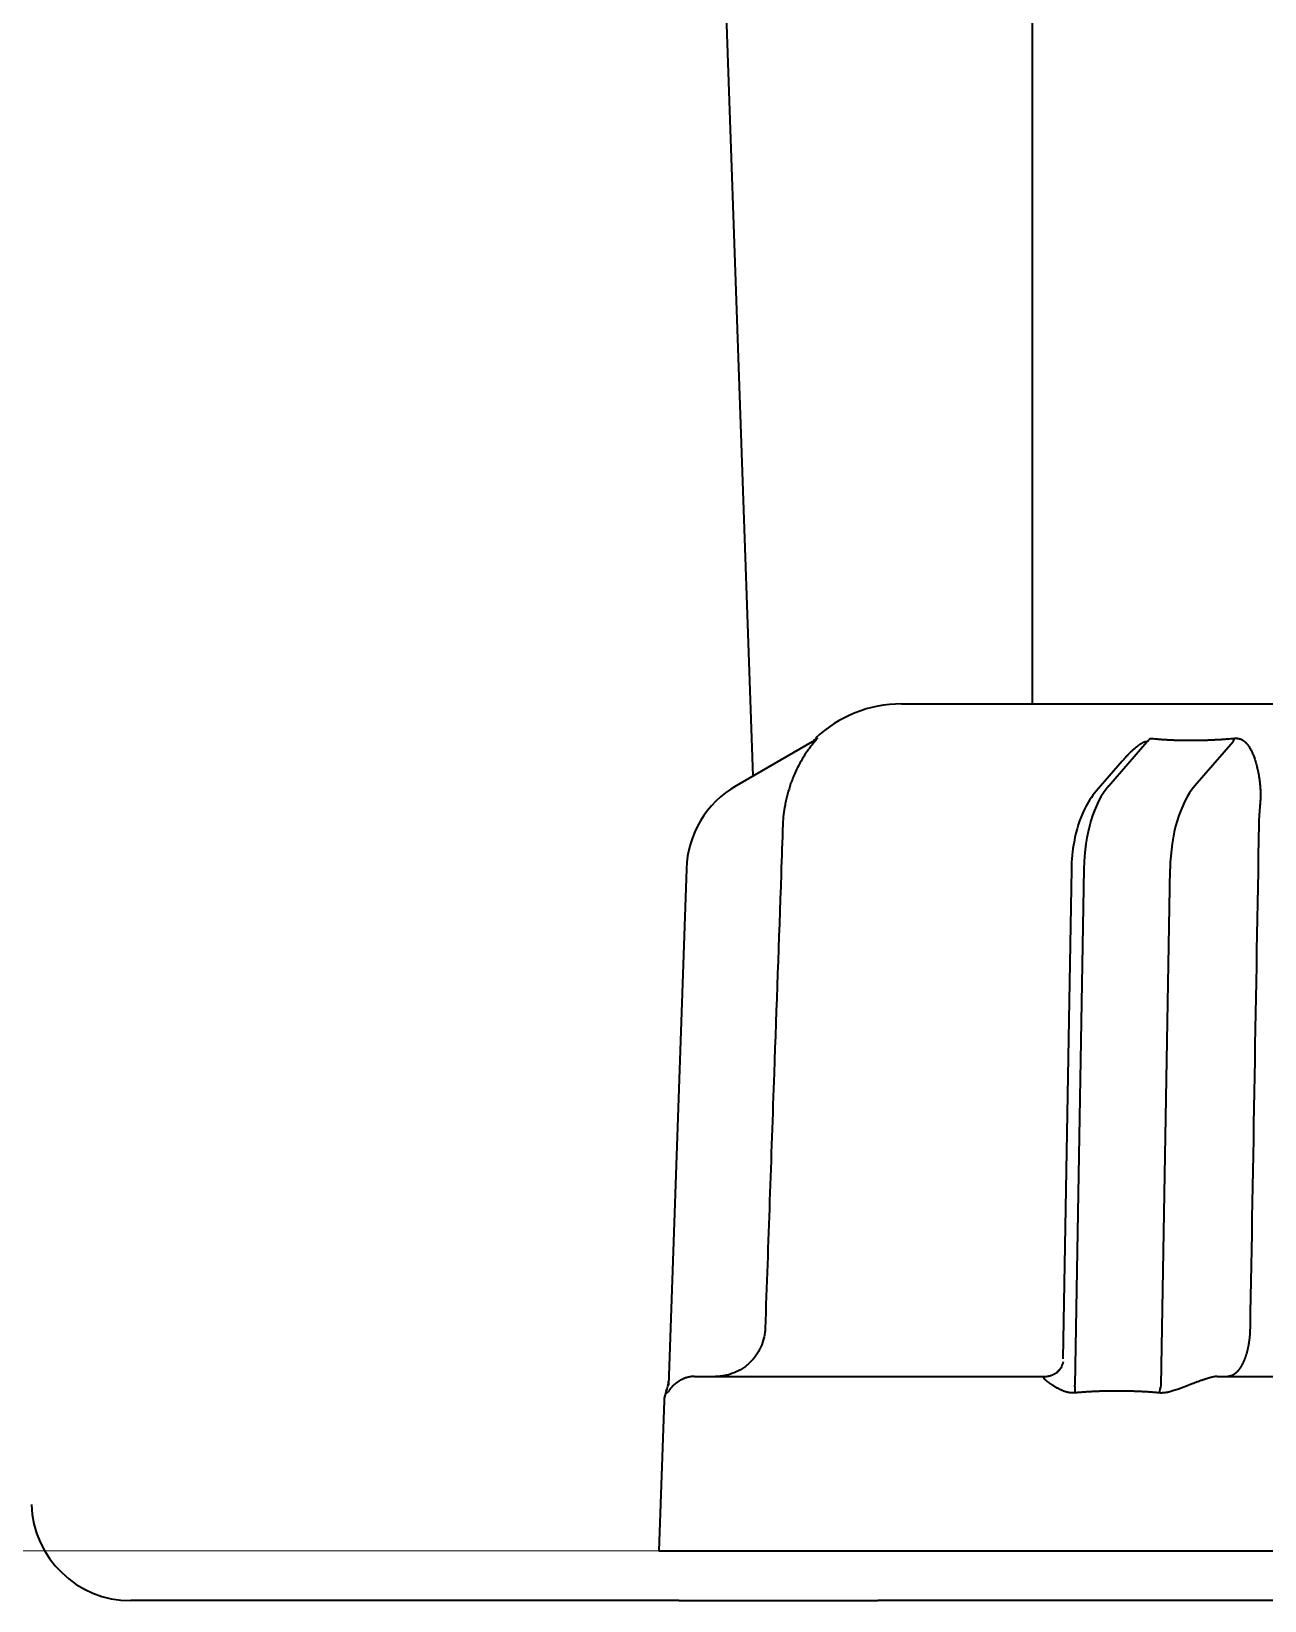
# Model space of a CAD drawing. Extents: x 6327 to 10269, y -393 to 3204.
# Drawn here: x 8677.82 to 8702.59, y 2361.53 to 2393.03 of the extents above; entities that cross this region are included whole.
import ezdxf

# ---------------------------------------------------------------- set-up
doc = ezdxf.new("R2010")
doc.units = 0
doc.header["$LTSCALE"] = 5
doc.layers.get('0').update_dxf_attribs({"linetype": 'CONTINUOUS', "lineweight": 0})
doc.layers.add('1', color=7, linetype='CONTINUOUS', true_color=0xffffff)

msp = doc.modelspace()

# ---------------------------------------------------------------- linework, layer by layer
at = {"color": 4}
msp.add_line((8658.673, 2362.526), (8758.673, 2362.526), dxfattribs=at)
at = {"layer": '1', "color": 7, "linetype": 'Continuous', "lineweight": 35}
for p, q in [((8697.923, 2419.026), (8697.923, 2379.526)), ((8691.228, 2409.096), (8692.311, 2378.074)), ((8695.294, 2379.526), (8722.052, 2379.526)), ((8693.505, 2378.764), (8691.975, 2377.88)), ((8693.527, 2378.796), (8693.58, 2378.824)), ((8699.458, 2377.88), (8700.223, 2378.764)), ((8701.955, 2378.764), (8701.19, 2377.88)), ((8699.727, 2378.378), (8699.205, 2377.775)), ((8690.976, 2376.218), (8690.614, 2365.848)), ((8698.708, 2376.209), (8698.537, 2366.38)), ((8698.958, 2376.218), (8698.777, 2365.848)), ((8700.509, 2365.848), (8700.691, 2376.218)), ((8691.142, 2366.026), (8698.175, 2366.026)), ((8701.639, 2366.026), (8715.707, 2366.026)), ((8690.584, 2365.696), (8690.572, 2365.732)), ((8690.528, 2365.544), (8690.423, 2362.526)), ((8690.423, 2362.526), (8708.673, 2362.526)), ((8690.823, 2361.526), (8679.82, 2361.526)), ((8690.823, 2361.526), (8694.82, 2361.526)), ((8697.924, 2361.526), (8694.82, 2361.526)), ((8811.243, 2361.526), (8697.924, 2361.526))]:
    msp.add_line(p, q, dxfattribs=at)
for centre, radius, start, end in [((8695.294, 2377.026), 2.5, 90, 133.5839), ((8692.975, 2376.148), 2, 120, 178), ((8691.028, 2365.526), 0.5, 155.7765, 178), ((8679.82, 2363.526), 2, 182, 270)]:
    msp.add_arc(centre, radius, start, end, dxfattribs=at)
for centre, major_axis, ratio, start_param, end_param in [((8693.255, 2379.197), (0.25, -0.433), 0.982349, 0, 0.241128), ((8700.098, 2379.198), (-0.06, -0.497), 0.631469, 0.592654, 0.833485), ((8701.83, 2379.197), (0.05, -0.498), 0.350879, 0.480716, 0.72184), ((8699.958, 2376.148), (0, -2), 0.5, 3.665191, 4.677482), ((8701.69, 2376.148), (0, 2), 0.5, 0.523599, 1.53589), ((8690.117, 2365.938), (0.5, -0.017), 1, 5.892448, 6.302148)]:
    msp.add_ellipse(centre, major_axis=major_axis, ratio=ratio, start_param=start_param, end_param=end_param, dxfattribs=at)
for points, knots in [([(8693.598, 2378.825), (8693.595, 2378.82), (8693.59, 2378.815), (8693.58, 2378.802), (8693.574, 2378.795), (8693.562, 2378.78), (8693.555, 2378.772), (8693.541, 2378.755), (8693.533, 2378.746), (8693.51, 2378.717), (8693.494, 2378.697), (8693.461, 2378.654), (8693.444, 2378.632), (8693.41, 2378.585), (8693.393, 2378.561), (8693.36, 2378.511), (8693.343, 2378.486), (8693.295, 2378.407), (8693.263, 2378.353), (8693.203, 2378.238), (8693.174, 2378.178), (8693.133, 2378.083), (8693.12, 2378.051), (8693.094, 2377.986), (8693.082, 2377.953), (8693.047, 2377.852), (8693.026, 2377.784), (8692.998, 2377.677), (8692.989, 2377.641), (8692.972, 2377.569), (8692.964, 2377.532), (8692.957, 2377.495)], [0, 0, 0, 0, 0.03125, 0.03125, 0.0625, 0.0625, 0.09375, 0.09375, 0.125, 0.125, 0.1875, 0.1875, 0.25, 0.25, 0.3125, 0.3125, 0.375, 0.375, 0.5, 0.5, 0.625, 0.625, 0.6875, 0.6875, 0.75, 0.75, 0.875, 0.875, 0.9375, 0.9375, 1, 1, 1, 1]), ([(8693.6, 2378.835), (8693.6, 2378.836), (8693.601, 2378.836), (8693.602, 2378.836), (8693.603, 2378.837), (8693.603, 2378.837), (8693.604, 2378.836), (8693.604, 2378.836), (8693.604, 2378.836), (8693.604, 2378.835), (8693.604, 2378.834), (8693.603, 2378.833), (8693.602, 2378.832), (8693.601, 2378.83), (8693.6, 2378.828), (8693.599, 2378.827), (8693.598, 2378.825), (8693.598, 2378.824)], [0, 0, 0, 0, 0.064705, 0.129409, 0.194181, 0.259085, 0.324187, 0.389554, 0.455249, 0.521337, 0.587879, 0.654936, 0.722569, 0.790837, 0.859794, 0.929498, 1, 1, 1, 1]), ([(8700.223, 2378.764), (8700.221, 2378.765), (8700.218, 2378.765), (8700.212, 2378.766), (8700.205, 2378.766), (8700.198, 2378.765), (8700.19, 2378.763), (8700.182, 2378.761), (8700.173, 2378.758), (8700.164, 2378.755), (8700.154, 2378.751), (8700.144, 2378.746), (8700.133, 2378.74), (8700.122, 2378.734), (8700.11, 2378.727), (8700.097, 2378.72), (8700.085, 2378.711), (8700.071, 2378.702), (8700.057, 2378.692), (8700.043, 2378.682), (8700.028, 2378.671), (8700.013, 2378.659), (8699.997, 2378.646), (8699.981, 2378.633), (8699.965, 2378.618), (8699.948, 2378.603), (8699.931, 2378.589), (8699.914, 2378.572), (8699.893, 2378.553), (8699.866, 2378.526), (8699.833, 2378.493), (8699.794, 2378.452), (8699.758, 2378.413), (8699.735, 2378.387), (8699.727, 2378.378)], [0, 0, 0, 0, 0.011196, 0.022245, 0.033363, 0.044763, 0.056639, 0.069167, 0.082495, 0.096747, 0.112024, 0.128408, 0.145965, 0.164751, 0.184809, 0.206175, 0.22888, 0.252949, 0.278402, 0.305258, 0.333531, 0.363235, 0.394381, 0.426978, 0.461034, 0.496558, 0.533556, 0.565127, 0.611078, 0.67141, 0.746123, 0.835219, 0.938696, 1, 1, 1, 1]), ([(8700.405, 2378.824), (8700.415, 2378.824), (8700.434, 2378.822), (8700.463, 2378.82), (8700.493, 2378.817), (8700.522, 2378.815), (8700.551, 2378.813), (8700.581, 2378.811), (8700.611, 2378.81), (8700.64, 2378.808), (8700.67, 2378.806), (8700.7, 2378.805), (8700.73, 2378.804), (8700.761, 2378.802), (8700.791, 2378.801), (8700.821, 2378.8), (8700.852, 2378.799), (8700.883, 2378.798), (8700.913, 2378.798), (8700.944, 2378.797), (8700.975, 2378.797), (8701.006, 2378.796), (8701.038, 2378.796), (8701.069, 2378.796), (8701.1, 2378.796), (8701.132, 2378.796), (8701.163, 2378.796), (8701.195, 2378.796), (8701.227, 2378.797), (8701.259, 2378.797), (8701.29, 2378.798), (8701.323, 2378.798), (8701.355, 2378.799), (8701.387, 2378.8), (8701.419, 2378.801), (8701.452, 2378.802), (8701.484, 2378.804), (8701.517, 2378.805), (8701.549, 2378.806), (8701.582, 2378.808), (8701.615, 2378.81), (8701.648, 2378.811), (8701.681, 2378.813), (8701.714, 2378.815), (8701.747, 2378.817), (8701.78, 2378.82), (8701.814, 2378.822), (8701.836, 2378.824), (8701.847, 2378.824)], [0, 0, 0, 0, 0.021779, 0.043552, 0.06532, 0.087084, 0.108843, 0.130598, 0.152348, 0.174095, 0.195838, 0.217578, 0.239315, 0.261049, 0.28278, 0.304509, 0.326236, 0.34796, 0.369683, 0.391405, 0.413126, 0.434845, 0.456564, 0.478282, 0.5, 0.521718, 0.543436, 0.565155, 0.586874, 0.608595, 0.630317, 0.65204, 0.673764, 0.695491, 0.71722, 0.738951, 0.760685, 0.782422, 0.804162, 0.825905, 0.847652, 0.869402, 0.891157, 0.912916, 0.93468, 0.956448, 0.978221, 1, 1, 1, 1]), ([(8701.983, 2378.835), (8701.986, 2378.836), (8701.991, 2378.836), (8701.999, 2378.836), (8702.007, 2378.837), (8702.014, 2378.837), (8702.022, 2378.836), (8702.03, 2378.836), (8702.037, 2378.836), (8702.045, 2378.835), (8702.052, 2378.834), (8702.059, 2378.833), (8702.067, 2378.832), (8702.074, 2378.83), (8702.081, 2378.828), (8702.088, 2378.827), (8702.093, 2378.825), (8702.095, 2378.824)], [0, 0, 0, 0, 0.064703, 0.129406, 0.194175, 0.259078, 0.32418, 0.389546, 0.455241, 0.521329, 0.587871, 0.654929, 0.722563, 0.790832, 0.859791, 0.929496, 1, 1, 1, 1]), ([(8702.095, 2378.824), (8702.097, 2378.824), (8702.101, 2378.822), (8702.108, 2378.82), (8702.114, 2378.818), (8702.12, 2378.815), (8702.126, 2378.812), (8702.132, 2378.809), (8702.138, 2378.806), (8702.145, 2378.802), (8702.151, 2378.798), (8702.157, 2378.794), (8702.163, 2378.79), (8702.169, 2378.786), (8702.175, 2378.781), (8702.181, 2378.776), (8702.188, 2378.771), (8702.194, 2378.766), (8702.2, 2378.76), (8702.206, 2378.754), (8702.212, 2378.748), (8702.218, 2378.742), (8702.224, 2378.735), (8702.237, 2378.721), (8702.255, 2378.699), (8702.277, 2378.668), (8702.298, 2378.634), (8702.322, 2378.589), (8702.349, 2378.53), (8702.378, 2378.455), (8702.405, 2378.371), (8702.425, 2378.299), (8702.438, 2378.245), (8702.446, 2378.212), (8702.454, 2378.178), (8702.461, 2378.145), (8702.467, 2378.111), (8702.473, 2378.077), (8702.479, 2378.043), (8702.484, 2378.009), (8702.488, 2377.975), (8702.492, 2377.941), (8702.496, 2377.907), (8702.499, 2377.872), (8702.501, 2377.838), (8702.503, 2377.804), (8702.504, 2377.769), (8702.505, 2377.735), (8702.505, 2377.701), (8702.505, 2377.666), (8702.504, 2377.632), (8702.503, 2377.598), (8702.501, 2377.563), (8702.498, 2377.529), (8702.496, 2377.506), (8702.495, 2377.495)], [0, 0, 0, 0, 0.004712, 0.009534, 0.014468, 0.019518, 0.02469, 0.029985, 0.035407, 0.04096, 0.046646, 0.052467, 0.058427, 0.064527, 0.070769, 0.077156, 0.083689, 0.09037, 0.0972, 0.104182, 0.111317, 0.118606, 0.126049, 0.13365, 0.16436, 0.195902, 0.228345, 0.261749, 0.318602, 0.379208, 0.44371, 0.512228, 0.53576, 0.559032, 0.582049, 0.604817, 0.627343, 0.649632, 0.671691, 0.693528, 0.715149, 0.736562, 0.757775, 0.778796, 0.799634, 0.820297, 0.840795, 0.861137, 0.881332, 0.901391, 0.921323, 0.94114, 0.960851, 0.980467, 1, 1, 1, 1]), ([(8699.205, 2377.775), (8699.115, 2377.667), (8698.923, 2377.374), (8698.754, 2376.824), (8698.712, 2376.399), (8698.708, 2376.209)], [0, 0, 0, 0, 0.282047, 0.696349, 1, 1, 1, 1]), ([(8692.914, 2377.113), (8692.902, 2376.78), (8692.89, 2376.447), (8692.832, 2374.781), (8692.785, 2373.449), (8692.678, 2370.408), (8692.618, 2368.7), (8692.558, 2366.991)], [0, 0, 0, 0, 0.098732, 0.098732, 0.493661, 0.493661, 1, 1, 1, 1]), ([(8692.558, 2366.991), (8692.557, 2366.959), (8692.554, 2366.927), (8692.548, 2366.879), (8692.545, 2366.863), (8692.54, 2366.831), (8692.536, 2366.816), (8692.518, 2366.737), (8692.498, 2366.677), (8692.459, 2366.589), (8692.444, 2366.561), (8692.421, 2366.519), (8692.412, 2366.505), (8692.395, 2366.478), (8692.386, 2366.464), (8692.34, 2366.399), (8692.299, 2366.351), (8692.241, 2366.295), (8692.229, 2366.284), (8692.205, 2366.263), (8692.193, 2366.253), (8692.155, 2366.223), (8692.129, 2366.204), (8692.049, 2366.152), (8691.992, 2366.123), (8691.903, 2366.087), (8691.873, 2366.076), (8691.811, 2366.058), (8691.78, 2366.05), (8691.687, 2366.032), (8691.623, 2366.026), (8691.559, 2366.026)], [0, 0, 0, 0, 0.0625, 0.0625, 0.09375, 0.09375, 0.125, 0.125, 0.25, 0.25, 0.3125, 0.3125, 0.34375, 0.34375, 0.375, 0.375, 0.5, 0.5, 0.53125, 0.53125, 0.5625, 0.5625, 0.625, 0.625, 0.75, 0.75, 0.8125, 0.8125, 0.875, 0.875, 1, 1, 1, 1]), ([(8702.296, 2366.991), (8702.296, 2366.989), (8702.296, 2366.983), (8702.295, 2366.975), (8702.295, 2366.967), (8702.295, 2366.959), (8702.295, 2366.951), (8702.294, 2366.942), (8702.294, 2366.934), (8702.294, 2366.926), (8702.293, 2366.917), (8702.293, 2366.909), (8702.292, 2366.901), (8702.292, 2366.892), (8702.291, 2366.883), (8702.291, 2366.875), (8702.29, 2366.866), (8702.289, 2366.857), (8702.289, 2366.849), (8702.288, 2366.84), (8702.287, 2366.831), (8702.286, 2366.822), (8702.285, 2366.813), (8702.284, 2366.804), (8702.284, 2366.795), (8702.283, 2366.786), (8702.281, 2366.777), (8702.28, 2366.768), (8702.279, 2366.759), (8702.278, 2366.75), (8702.277, 2366.741), (8702.276, 2366.732), (8702.274, 2366.722), (8702.273, 2366.713), (8702.271, 2366.704), (8702.27, 2366.695), (8702.268, 2366.685), (8702.267, 2366.676), (8702.265, 2366.667), (8702.264, 2366.657), (8702.262, 2366.648), (8702.26, 2366.638), (8702.258, 2366.629), (8702.256, 2366.62), (8702.254, 2366.61), (8702.252, 2366.601), (8702.25, 2366.591), (8702.248, 2366.582), (8702.246, 2366.573), (8702.244, 2366.563), (8702.242, 2366.554), (8702.239, 2366.544), (8702.237, 2366.535), (8702.235, 2366.525), (8702.232, 2366.516), (8702.23, 2366.507), (8702.227, 2366.497), (8702.224, 2366.488), (8702.222, 2366.479), (8702.219, 2366.469), (8702.216, 2366.46), (8702.213, 2366.451), (8702.21, 2366.442), (8702.207, 2366.432), (8702.204, 2366.423), (8702.201, 2366.414), (8702.198, 2366.405), (8702.194, 2366.396), (8702.191, 2366.387), (8702.188, 2366.378), (8702.184, 2366.369), (8702.181, 2366.36), (8702.177, 2366.351), (8702.174, 2366.343), (8702.17, 2366.334), (8702.166, 2366.325), (8702.162, 2366.317), (8702.158, 2366.308), (8702.155, 2366.3), (8702.151, 2366.291), (8702.146, 2366.283), (8702.142, 2366.275), (8702.138, 2366.267), (8702.134, 2366.258), (8702.13, 2366.25), (8702.125, 2366.243), (8702.121, 2366.235), (8702.116, 2366.227), (8702.112, 2366.219), (8702.107, 2366.212), (8702.102, 2366.205), (8702.098, 2366.197), (8702.093, 2366.19), (8702.088, 2366.183), (8702.083, 2366.176), (8702.078, 2366.169), (8702.073, 2366.162), (8702.068, 2366.156), (8702.063, 2366.149), (8702.057, 2366.143), (8702.052, 2366.137), (8702.047, 2366.131), (8702.041, 2366.125), (8702.036, 2366.119), (8702.03, 2366.113), (8702.025, 2366.108), (8702.019, 2366.102), (8702.013, 2366.097), (8702.008, 2366.092), (8702.002, 2366.087), (8701.996, 2366.082), (8701.99, 2366.078), (8701.984, 2366.073), (8701.978, 2366.069), (8701.972, 2366.065), (8701.966, 2366.061), (8701.96, 2366.058), (8701.953, 2366.054), (8701.947, 2366.051), (8701.941, 2366.048), (8701.934, 2366.045), (8701.928, 2366.042), (8701.921, 2366.04), (8701.915, 2366.037), (8701.908, 2366.035), (8701.902, 2366.033), (8701.895, 2366.032), (8701.889, 2366.03), (8701.882, 2366.029), (8701.875, 2366.028), (8701.868, 2366.027), (8701.862, 2366.027), (8701.855, 2366.026), (8701.85, 2366.026), (8701.848, 2366.026)], [0, 0, 0, 0, 0.005202, 0.01044, 0.015714, 0.021025, 0.026371, 0.031754, 0.037173, 0.042628, 0.048119, 0.053646, 0.05921, 0.06481, 0.070446, 0.076118, 0.081826, 0.087571, 0.093352, 0.099169, 0.105022, 0.110911, 0.116837, 0.122798, 0.128796, 0.134831, 0.140901, 0.147008, 0.15315, 0.159329, 0.165545, 0.171796, 0.178084, 0.184408, 0.190768, 0.197164, 0.203597, 0.210066, 0.216571, 0.223112, 0.22969, 0.236304, 0.242954, 0.24964, 0.256363, 0.263122, 0.269917, 0.276748, 0.283615, 0.290519, 0.297459, 0.304436, 0.311448, 0.318497, 0.325582, 0.332703, 0.339861, 0.347055, 0.354285, 0.361551, 0.368854, 0.376193, 0.383568, 0.39098, 0.398428, 0.405912, 0.413432, 0.420988, 0.428581, 0.43621, 0.443876, 0.451578, 0.459316, 0.46709, 0.474901, 0.482747, 0.490631, 0.49855, 0.506506, 0.514498, 0.522526, 0.530591, 0.538692, 0.546829, 0.555002, 0.563212, 0.571458, 0.579741, 0.58806, 0.596415, 0.604806, 0.613234, 0.621698, 0.630198, 0.638734, 0.647307, 0.655917, 0.664562, 0.673244, 0.681962, 0.690717, 0.699507, 0.708335, 0.717198, 0.726098, 0.735034, 0.744006, 0.753015, 0.76206, 0.771142, 0.78026, 0.789414, 0.798604, 0.807831, 0.817094, 0.826394, 0.835729, 0.845102, 0.85451, 0.863955, 0.873436, 0.882954, 0.892508, 0.902098, 0.911724, 0.921387, 0.931087, 0.940822, 0.950594, 0.960403, 0.970248, 0.980129, 0.990046, 1, 1, 1, 1]), ([(8698.541, 2366.317), (8698.535, 2366.284), (8698.511, 2366.218), (8698.462, 2366.135), (8698.414, 2366.1), (8698.401, 2366.092)], [0, 0, 0, 0, 0.407874, 0.854533, 1, 1, 1, 1]), ([(8691.142, 2366.026), (8691.128, 2366.026), (8691.115, 2366.026), (8691.088, 2366.024), (8691.075, 2366.022), (8691.05, 2366.018), (8691.038, 2366.016), (8691.014, 2366.011), (8691.003, 2366.008), (8690.97, 2365.999), (8690.949, 2365.992), (8690.92, 2365.981), (8690.911, 2365.977), (8690.893, 2365.969), (8690.884, 2365.965), (8690.859, 2365.952), (8690.843, 2365.944), (8690.813, 2365.926), (8690.799, 2365.916), (8690.773, 2365.898), (8690.761, 2365.888), (8690.737, 2365.869), (8690.726, 2365.859), (8690.696, 2365.83), (8690.678, 2365.811), (8690.647, 2365.774), (8690.633, 2365.756), (8690.617, 2365.732), (8690.612, 2365.725), (8690.603, 2365.712), (8690.599, 2365.706), (8690.592, 2365.698), (8690.59, 2365.695), (8690.586, 2365.693), (8690.585, 2365.693), (8690.584, 2365.696)], [0, 0, 0, 0, 0.03125, 0.03125, 0.0625, 0.0625, 0.09375, 0.09375, 0.125, 0.125, 0.1875, 0.1875, 0.21875, 0.21875, 0.25, 0.25, 0.3125, 0.3125, 0.375, 0.375, 0.4375, 0.4375, 0.5, 0.5, 0.625, 0.625, 0.75, 0.75, 0.8125, 0.8125, 0.875, 0.875, 0.9375, 0.9375, 1, 1, 1, 1]), ([(8698.274, 2365.886), (8698.27, 2365.888), (8698.264, 2365.893), (8698.255, 2365.899), (8698.247, 2365.906), (8698.239, 2365.912), (8698.231, 2365.918), (8698.223, 2365.924), (8698.216, 2365.93), (8698.21, 2365.936), (8698.203, 2365.941), (8698.197, 2365.947), (8698.192, 2365.952), (8698.186, 2365.957), (8698.182, 2365.962), (8698.177, 2365.966), (8698.173, 2365.971), (8698.169, 2365.975), (8698.166, 2365.979), (8698.162, 2365.983), (8698.16, 2365.987), (8698.157, 2365.991), (8698.155, 2365.994), (8698.153, 2365.998), (8698.152, 2366.001), (8698.151, 2366.004), (8698.15, 2366.006), (8698.15, 2366.009), (8698.149, 2366.011), (8698.15, 2366.013), (8698.15, 2366.015), (8698.151, 2366.017), (8698.152, 2366.019), (8698.153, 2366.021), (8698.155, 2366.022), (8698.157, 2366.023), (8698.159, 2366.024), (8698.162, 2366.025), (8698.165, 2366.025), (8698.168, 2366.026), (8698.171, 2366.026), (8698.174, 2366.026), (8698.175, 2366.026)], [0, 0, 0, 0, 0.035073, 0.069552, 0.103441, 0.136743, 0.169461, 0.201601, 0.233165, 0.264159, 0.294588, 0.324455, 0.353767, 0.382529, 0.410747, 0.438426, 0.465574, 0.492197, 0.518301, 0.543896, 0.568988, 0.593586, 0.6177, 0.641338, 0.66451, 0.687227, 0.7095, 0.731341, 0.752762, 0.773776, 0.794397, 0.81464, 0.834519, 0.854051, 0.873253, 0.892142, 0.910736, 0.929056, 0.947121, 0.964952, 0.982571, 1, 1, 1, 1]), ([(8698.175, 2366.026), (8698.176, 2366.026), (8698.176, 2366.026), (8698.178, 2366.026), (8698.18, 2366.026), (8698.182, 2366.026), (8698.185, 2366.026), (8698.189, 2366.026), (8698.193, 2366.027), (8698.198, 2366.027), (8698.204, 2366.027), (8698.21, 2366.028), (8698.217, 2366.028), (8698.224, 2366.029), (8698.232, 2366.031), (8698.24, 2366.032), (8698.249, 2366.034), (8698.259, 2366.036), (8698.269, 2366.038), (8698.279, 2366.041), (8698.29, 2366.044), (8698.302, 2366.048), (8698.314, 2366.053), (8698.326, 2366.058), (8698.339, 2366.064), (8698.352, 2366.07), (8698.366, 2366.078), (8698.38, 2366.086), (8698.394, 2366.095), (8698.408, 2366.105), (8698.423, 2366.117), (8698.437, 2366.129), (8698.452, 2366.142), (8698.466, 2366.157), (8698.475, 2366.167), (8698.48, 2366.173)], [0, 0, 0, 0, 0.002611, 0.00694, 0.012997, 0.020783, 0.0303, 0.041547, 0.054527, 0.069238, 0.085681, 0.103857, 0.123764, 0.145404, 0.168776, 0.19388, 0.220716, 0.249285, 0.279587, 0.31162, 0.345386, 0.380884, 0.418115, 0.457078, 0.497773, 0.540201, 0.58436, 0.630253, 0.677877, 0.727234, 0.778323, 0.831144, 0.885697, 0.941982, 1, 1, 1, 1]), ([(8701.639, 2366.026), (8701.638, 2366.026), (8701.635, 2366.026), (8701.63, 2366.026), (8701.624, 2366.026), (8701.619, 2366.025), (8701.613, 2366.025), (8701.607, 2366.024), (8701.601, 2366.023), (8701.595, 2366.022), (8701.588, 2366.021), (8701.581, 2366.02), (8701.574, 2366.019), (8701.567, 2366.017), (8701.559, 2366.016), (8701.551, 2366.014), (8701.543, 2366.012), (8701.535, 2366.011), (8701.527, 2366.009), (8701.518, 2366.006), (8701.509, 2366.004), (8701.5, 2366.002), (8701.49, 2365.999), (8701.481, 2365.996), (8701.471, 2365.994), (8701.461, 2365.991), (8701.45, 2365.988), (8701.436, 2365.983), (8701.416, 2365.977), (8701.391, 2365.969), (8701.365, 2365.96), (8701.338, 2365.951), (8701.311, 2365.942), (8701.282, 2365.931), (8701.252, 2365.921), (8701.222, 2365.91), (8701.19, 2365.898), (8701.169, 2365.89), (8701.158, 2365.886)], [0, 0, 0, 0, 0.014379, 0.028904, 0.043589, 0.058446, 0.073488, 0.088728, 0.104176, 0.119845, 0.135744, 0.151885, 0.168277, 0.184931, 0.201854, 0.219056, 0.236545, 0.254329, 0.272417, 0.290814, 0.309528, 0.328566, 0.347934, 0.367637, 0.387683, 0.408076, 0.428821, 0.449923, 0.497367, 0.546389, 0.597035, 0.649344, 0.703354, 0.759099, 0.816609, 0.875912, 0.937034, 1, 1, 1, 1]), ([(8698.784, 2365.696), (8698.781, 2365.695), (8698.775, 2365.695), (8698.766, 2365.694), (8698.757, 2365.694), (8698.747, 2365.694), (8698.738, 2365.694), (8698.728, 2365.694), (8698.719, 2365.694), (8698.709, 2365.695), (8698.7, 2365.696), (8698.69, 2365.697), (8698.68, 2365.698), (8698.67, 2365.7), (8698.66, 2365.701), (8698.651, 2365.703), (8698.641, 2365.705), (8698.631, 2365.708), (8698.621, 2365.71), (8698.61, 2365.713), (8698.6, 2365.716), (8698.59, 2365.719), (8698.58, 2365.722), (8698.57, 2365.725), (8698.559, 2365.729), (8698.549, 2365.733), (8698.539, 2365.737), (8698.528, 2365.741), (8698.518, 2365.745), (8698.508, 2365.75), (8698.497, 2365.755), (8698.487, 2365.76), (8698.472, 2365.767), (8698.453, 2365.776), (8698.43, 2365.788), (8698.408, 2365.8), (8698.387, 2365.812), (8698.366, 2365.825), (8698.346, 2365.837), (8698.327, 2365.849), (8698.308, 2365.862), (8698.291, 2365.874), (8698.279, 2365.882), (8698.274, 2365.886)], [0, 0, 0, 0, 0.014414, 0.028974, 0.043684, 0.058551, 0.073581, 0.088779, 0.104152, 0.119704, 0.13544, 0.151365, 0.167484, 0.183801, 0.200322, 0.217049, 0.233988, 0.251142, 0.268514, 0.286109, 0.303929, 0.321979, 0.34026, 0.358778, 0.377533, 0.39653, 0.41577, 0.435257, 0.454992, 0.474978, 0.495218, 0.515714, 0.536467, 0.583885, 0.63104, 0.677944, 0.724604, 0.77103, 0.817232, 0.86322, 0.909004, 0.954594, 1, 1, 1, 1]), ([(8700.473, 2365.696), (8700.459, 2365.697), (8700.432, 2365.7), (8700.391, 2365.703), (8700.349, 2365.707), (8700.307, 2365.71), (8700.265, 2365.713), (8700.222, 2365.715), (8700.179, 2365.718), (8700.135, 2365.72), (8700.091, 2365.722), (8700.046, 2365.724), (8700.001, 2365.726), (8699.955, 2365.727), (8699.909, 2365.729), (8699.862, 2365.73), (8699.815, 2365.731), (8699.768, 2365.731), (8699.72, 2365.732), (8699.671, 2365.732), (8699.611, 2365.732), (8699.539, 2365.732), (8699.457, 2365.731), (8699.376, 2365.73), (8699.297, 2365.728), (8699.219, 2365.725), (8699.143, 2365.722), (8699.068, 2365.718), (8698.995, 2365.713), (8698.923, 2365.708), (8698.853, 2365.702), (8698.807, 2365.698), (8698.784, 2365.696)], [0, 0, 0, 0, 0.023767, 0.047813, 0.072139, 0.096746, 0.121634, 0.146804, 0.172257, 0.197993, 0.224014, 0.25032, 0.276911, 0.303788, 0.330952, 0.358404, 0.386144, 0.414172, 0.44249, 0.471098, 0.499996, 0.549727, 0.598592, 0.646596, 0.693742, 0.740031, 0.785469, 0.830058, 0.873802, 0.916704, 0.958769, 1, 1, 1, 1]), ([(8701.158, 2365.886), (8701.152, 2365.883), (8701.14, 2365.879), (8701.122, 2365.872), (8701.104, 2365.865), (8701.086, 2365.858), (8701.068, 2365.851), (8701.05, 2365.844), (8701.032, 2365.837), (8701.014, 2365.83), (8700.996, 2365.823), (8700.979, 2365.817), (8700.961, 2365.81), (8700.943, 2365.803), (8700.926, 2365.796), (8700.908, 2365.79), (8700.89, 2365.783), (8700.873, 2365.777), (8700.855, 2365.77), (8700.828, 2365.761), (8700.792, 2365.748), (8700.747, 2365.734), (8700.704, 2365.721), (8700.669, 2365.712), (8700.64, 2365.706), (8700.618, 2365.702), (8700.596, 2365.699), (8700.575, 2365.696), (8700.554, 2365.694), (8700.533, 2365.694), (8700.513, 2365.693), (8700.492, 2365.694), (8700.479, 2365.695), (8700.473, 2365.696)], [0, 0, 0, 0, 0.025953, 0.051868, 0.077745, 0.103588, 0.129396, 0.155172, 0.180918, 0.206634, 0.232323, 0.257987, 0.283627, 0.309244, 0.334841, 0.360418, 0.385979, 0.411523, 0.437054, 0.462572, 0.530757, 0.596034, 0.658483, 0.718197, 0.751135, 0.783581, 0.815569, 0.847136, 0.878317, 0.909154, 0.939685, 0.969953, 1, 1, 1, 1])]:
    msp.add_open_spline(points, degree=3, knots=knots, dxfattribs=at)
for points in [[(8693.58, 2378.825), (8693.586, 2378.828), (8693.593, 2378.831), (8693.6, 2378.835)], [(8700.29, 2378.835), (8700.328, 2378.832), (8700.367, 2378.828), (8700.405, 2378.824)], [(8701.847, 2378.824), (8701.892, 2378.828), (8701.938, 2378.832), (8701.983, 2378.835)], [(8692.957, 2377.495), (8692.933, 2377.369), (8692.918, 2377.242), (8692.914, 2377.113)], [(8702.495, 2377.495), (8702.482, 2377.369), (8702.475, 2377.241), (8702.473, 2377.113)], [(8702.473, 2377.113), (8702.414, 2373.739), (8702.355, 2370.365), (8702.296, 2366.991)], [(8698.784, 2365.696), (8698.785, 2365.72), (8698.785, 2365.77), (8698.781, 2365.822), (8698.777, 2365.848)], [(8700.473, 2365.696), (8700.489, 2365.745), (8700.501, 2365.796), (8700.509, 2365.848)]]:
    msp.add_open_spline(points, degree=3, dxfattribs=at)

doc.saveas('drawing.dxf')
